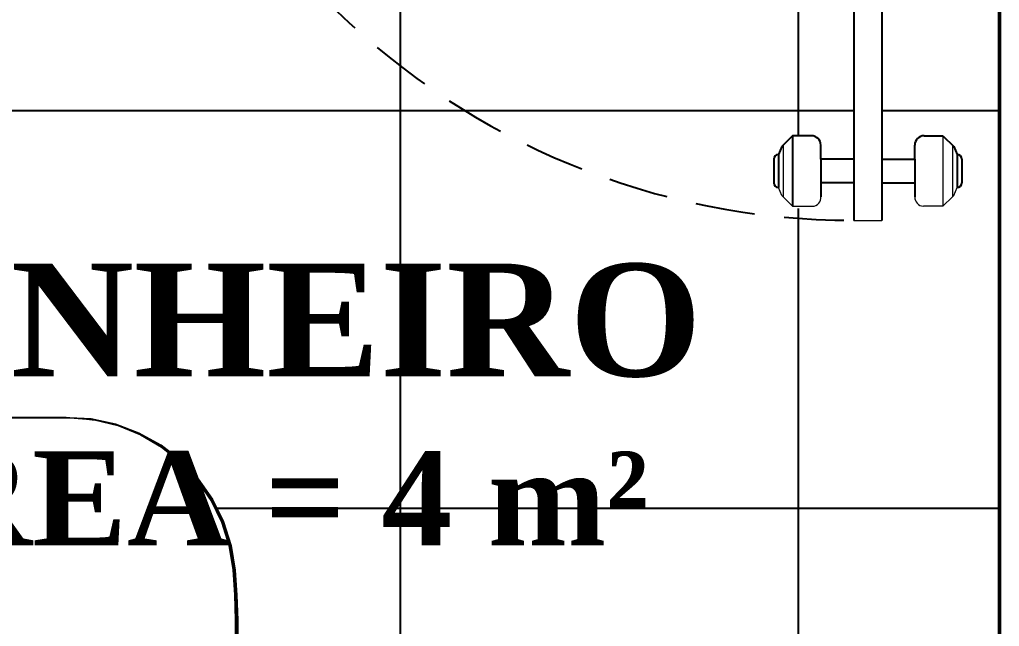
# Model space of a CAD drawing. Header units: millimetres. Extents: x 14929 to 124997, y 1647 to 25134.
# Drawn here: x 15199.5 to 15303.7, y 20476.8 to 20541.4 of the extents above; entities that cross this region are included whole.
import ezdxf

# ---------------------------------------------------------------- set-up
doc = ezdxf.new("R2010")
doc.units = ezdxf.units.MM
doc.linetypes.add('HIDDEN', pattern=[9.525, 6.35, -3.175])
for name, color, linetype, lineweight in [('Moveis', 1, 'Continuous', 9), ('Parede Baixa', 5, 'Continuous', 50), ('Pilares Sub-solo', 7, 'Continuous', 70), ('Portas - Janelas', 2, 'Continuous', 20)]:
    doc.layers.add(name, color=color, linetype=linetype, lineweight=lineweight)
for name, color, linetype in [('Piso', 55, 'Continuous'), ('PORTAS', 3, 'Continuous'), ('Portas-Projeção', 55, 'HIDDEN')]:
    doc.layers.add(name, color=color, linetype=linetype)
doc.styles.add('Valéria', font='romantic.ttf', dxfattribs={"height": 10})

# ---------------------------------------------------------------- blocks, each defined once
blk = doc.blocks.new('u')
at = {"layer": 'Moveis', "invisible_edges": 3}
for points in [[(12556.061, 3322.426), (12633.549, 3335.554), (12556.095, 3322.404)], [(12556.061, 3322.426), (12633.549, 3335.554), (12556.095, 3322.404)], [(12556.061, 3322.426), (12633.549, 3335.554), (12556.095, 3322.404)], [(12556.061, 3322.426), (12633.549, 3335.554), (12556.095, 3322.404)], [(12556.061, 3322.426), (12633.549, 3335.554), (12556.095, 3322.404)], [(12556.095, 3322.404), (12633.549, 3335.554), (12556.232, 3322.311)], [(12556.095, 3322.404), (12633.549, 3335.554), (12556.232, 3322.311)], [(12556.095, 3322.404), (12633.549, 3335.554), (12556.232, 3322.311)], [(12556.095, 3322.404), (12633.549, 3335.554), (12556.232, 3322.311)], [(12556.095, 3322.404), (12633.549, 3335.554), (12556.232, 3322.311)], [(12556.232, 3322.311), (12633.549, 3335.554), (12556.257, 3322.282)], [(12556.232, 3322.311), (12633.549, 3335.554), (12556.257, 3322.282)], [(12556.232, 3322.311), (12633.549, 3335.554), (12556.257, 3322.282)], [(12556.232, 3322.311), (12633.549, 3335.554), (12556.257, 3322.282)], [(12556.232, 3322.311), (12633.549, 3335.554), (12556.257, 3322.282)], [(12556.257, 3322.282), (12633.549, 3335.554), (12556.359, 3322.193)], [(12556.257, 3322.282), (12633.549, 3335.554), (12556.359, 3322.193)], [(12556.257, 3322.282), (12633.549, 3335.554), (12556.359, 3322.193)], [(12556.257, 3322.282), (12633.549, 3335.554), (12556.359, 3322.193)], [(12556.257, 3322.282), (12633.549, 3335.554), (12556.359, 3322.193)], [(12556.359, 3322.193), (12633.549, 3335.554), (12556.382, 3322.167)], [(12556.359, 3322.193), (12633.549, 3335.554), (12556.382, 3322.167)], [(12556.359, 3322.193), (12633.549, 3335.554), (12556.382, 3322.167)], [(12556.359, 3322.193), (12633.549, 3335.554), (12556.382, 3322.167)], [(12556.359, 3322.193), (12633.549, 3335.554), (12556.382, 3322.167)], [(12556.382, 3322.167), (12633.549, 3335.554), (12556.494, 3322.031)], [(12556.382, 3322.167), (12633.549, 3335.554), (12556.494, 3322.031)], [(12556.382, 3322.167), (12633.549, 3335.554), (12556.494, 3322.031)], [(12556.382, 3322.167), (12633.549, 3335.554), (12556.494, 3322.031)], [(12556.382, 3322.167), (12633.549, 3335.554), (12556.494, 3322.031)], [(12556.494, 3322.031), (12633.549, 3335.554), (12556.593, 3321.876)], [(12556.494, 3322.031), (12633.549, 3335.554), (12556.593, 3321.876)], [(12556.494, 3322.031), (12633.549, 3335.554), (12556.593, 3321.876)], [(12556.494, 3322.031), (12633.549, 3335.554), (12556.593, 3321.876)], [(12556.494, 3322.031), (12633.549, 3335.554), (12556.593, 3321.876)], [(12556.593, 3321.876), (12633.549, 3335.554), (12556.603, 3321.851)], [(12556.593, 3321.876), (12633.549, 3335.554), (12556.603, 3321.851)], [(12556.593, 3321.876), (12633.549, 3335.554), (12556.603, 3321.851)], [(12556.593, 3321.876), (12633.549, 3335.554), (12556.603, 3321.851)], [(12556.593, 3321.876), (12633.549, 3335.554), (12556.603, 3321.851)], [(12556.603, 3321.851), (12633.549, 3335.554), (12556.676, 3321.704)], [(12556.603, 3321.851), (12633.549, 3335.554), (12556.676, 3321.704)], [(12556.603, 3321.851), (12633.549, 3335.554), (12556.676, 3321.704)], [(12556.603, 3321.851), (12633.549, 3335.554), (12556.676, 3321.704)], [(12556.603, 3321.851), (12633.549, 3335.554), (12556.676, 3321.704)], [(12556.676, 3321.704), (12633.549, 3335.554), (12556.684, 3321.683)], [(12556.676, 3321.704), (12633.549, 3335.554), (12556.684, 3321.683)], [(12556.676, 3321.704), (12633.549, 3335.554), (12556.684, 3321.683)], [(12556.676, 3321.704), (12633.549, 3335.554), (12556.684, 3321.683)], [(12556.676, 3321.704), (12633.549, 3335.554), (12556.684, 3321.683)], [(12556.684, 3321.683), (12633.549, 3335.554), (12556.748, 3321.503)], [(12556.684, 3321.683), (12633.549, 3335.554), (12556.748, 3321.503)], [(12556.684, 3321.683), (12633.549, 3335.554), (12556.748, 3321.503)], [(12556.684, 3321.683), (12633.549, 3335.554), (12556.748, 3321.503)], [(12556.684, 3321.683), (12633.549, 3335.554), (12556.748, 3321.503)], [(12556.748, 3321.503), (12633.549, 3335.554), (12556.795, 3321.312)], [(12556.748, 3321.503), (12633.549, 3335.554), (12556.795, 3321.312)], [(12556.748, 3321.503), (12633.549, 3335.554), (12556.795, 3321.312)], [(12556.748, 3321.503), (12633.549, 3335.554), (12556.795, 3321.312)], [(12556.748, 3321.503), (12633.549, 3335.554), (12556.795, 3321.312)], [(12556.795, 3321.312), (12633.549, 3335.554), (12556.824, 3321.114)], [(12556.795, 3321.312), (12633.549, 3335.554), (12556.824, 3321.114)], [(12556.795, 3321.312), (12633.549, 3335.554), (12556.824, 3321.114)], [(12556.795, 3321.312), (12633.549, 3335.554), (12556.824, 3321.114)], [(12556.795, 3321.312), (12633.549, 3335.554), (12556.824, 3321.114)], [(12556.824, 3321.114), (12633.549, 3335.554), (12556.833, 3320.923)], [(12556.824, 3321.114), (12633.549, 3335.554), (12556.833, 3320.923)], [(12556.824, 3321.114), (12633.549, 3335.554), (12556.833, 3320.923)], [(12556.824, 3321.114), (12633.549, 3335.554), (12556.833, 3320.923)], [(12556.824, 3321.114), (12633.549, 3335.554), (12556.833, 3320.923)], [(12556.833, 3320.923), (12633.549, 3335.554), (12556.833, 3308.185)], [(12556.833, 3320.923), (12633.549, 3335.554), (12556.833, 3308.185)], [(12556.833, 3320.923), (12633.549, 3335.554), (12556.833, 3308.185)], [(12556.833, 3320.923), (12633.549, 3335.554), (12556.833, 3308.185)], [(12556.833, 3320.923), (12633.549, 3335.554), (12556.833, 3308.185)]]:
    blk.add_3dface(points, dxfattribs=at)

msp = doc.modelspace()

# ---------------------------------------------------------------- hatches: boundary and pattern name
at = {"layer": 'Piso'}
h = msp.add_hatch(dxfattribs=at)
h.set_pattern_fill('ANSI37', color=256, scale=13.33333, angle=-45)
h.paths.add_polyline_path([(15143.725, 20429.733), (15303.725, 20428.97), (15302.831, 20406.905), (15301.29, 20406.059), (15301.29, 20400.14), (15298.659, 20400.14), (15291.911, 20399.632), (15291.911, 20398.505), (15263.685, 20398.505), (15263.685, 20411.076), (15233.003, 20411.076), (15233.003, 20380.333), (15263.685, 20380.333), (15263.685, 20392.905), (15291.911, 20392.905), (15291.911, 20391.778), (15295.921, 20391.778), (15298.659, 20391.269), (15301.29, 20391.269), (15301.29, 20385.35), (15301.044, 20384.68), (15302.831, 20384.505), (15303.725, 20349.407), (15143.725, 20349.407)])
h.paths.add_polyline_path([(15303.725, 20599.407), (15303.725, 20438.97), (15143.725, 20439.733), (15143.724, 20469.532), (15144.508, 20469.532), (15144.586, 20468.943), (15145.148, 20468.892), (15147.58, 20468.892), (15147.746, 20468.914), (15147.9, 20468.978), (15148.033, 20469.079), (15148.134, 20469.212), (15148.201, 20469.372), (15148.249, 20470.772), (15150.749, 20470.772), (15150.776, 20470.796), (15150.776, 20473.052), (15153.34, 20473.052), (15153.34, 20452.265), (15205.009, 20452.209), (15209.221, 20452.265), (15215.981, 20455.215), (15218.494, 20458.297), (15221.419, 20462.606), (15223.525, 20469.279), (15223.253, 20484.273), (15220.009, 20490.324), (15218.617, 20493.496), (15212.399, 20497.92), (15207.431, 20498.758), (15194.55, 20499.405), (15153.34, 20499.015), (15153.34, 20478.172), (15150.776, 20478.172), (15150.776, 20480.46), (15150.771, 20480.487), (15150.749, 20480.497), (15148.249, 20480.497), (15148.22, 20480.755), (15148.22, 20481.692), (15148.198, 20481.858), (15148.041, 20482.194), (15147.628, 20482.377), (15145.142, 20482.376), (15144.828, 20482.246), (15144.543, 20482.033), (15144.508, 20481.692), (15143.725, 20481.692), (15143.72, 20520.187), (15149.579, 20520.187), (15149.606, 20504.873), (15149.537, 20504.385), (15149.272, 20503.916), (15149.057, 20503.776), (15148.874, 20503.758), (15148.752, 20503.74), (15148.639, 20503.637), (15148.59, 20503.483), (15148.59, 20503.293), (15148.593, 20503.108), (15148.647, 20502.966), (15148.828, 20502.717), (15149.277, 20502.717), (15149.793, 20502.962), (15150.269, 20503.457), (15150.485, 20503.867), (15150.645, 20504.396), (15150.686, 20521.668), (15150.262, 20522.71), (15149.579, 20523.107), (15149.579, 20525.307), (15144.532, 20528.301), (15197.318, 20528.614), (15197.185, 20599.48), (15199.222, 20599.407), (15199.222, 20597.048), (15209.222, 20597.048), (15209.222, 20601.992), (15291.224, 20601.992), (15291.224, 20598.992), (15288.224, 20598.992), (15288.224, 20526.492), (15284.724, 20526.492), (15284.724, 20527.992), (15284.606, 20528.877), (15284.314, 20529.014), (15281.724, 20528.992), (15280.577, 20527.846), (15280.224, 20526.992), (15279.696, 20526.988), (15279.634, 20523.861), (15279.766, 20523.536), (15281.472, 20521.257), (15284.131, 20521.257), (15284.996, 20521.961), (15284.724, 20523.992), (15288.224, 20523.992), (15288.224, 20519.992), (15291.224, 20519.992), (15291.224, 20523.992), (15294.724, 20523.992), (15294.724, 20522.492), (15294.724, 20522.461), (15294.674, 20522.272), (15294.901, 20521.646), (15295.383, 20521.46), (15297.724, 20521.492), (15298.87, 20522.638), (15299.224, 20523.492), (15299.566, 20523.492), (15299.783, 20523.75), (15299.786, 20526.759), (15299.549, 20526.992), (15299.224, 20526.992), (15298.87, 20527.846), (15297.724, 20528.992), (15294.915, 20529.018), (15294.497, 20528.346), (15294.724, 20526.492), (15291.224, 20526.492), (15291.224, 20596.992), (15301.224, 20596.992)])

# ---------------------------------------------------------------- linework, layer by layer
at = {"layer": 'Moveis'}
for p, q in [((15204.472, 20499.015, 9825), (15153.34, 20499.015, 9825)), ((15204.841, 20498.989, 9825), (15164.336, 20498.989, 9825)), ((15204.472, 20499.015, 9825), (15204.841, 20498.989, 9825)), ((15206.634, 20498.829, 9825), (15204.841, 20498.989, 9825)), ((15204.841, 20498.989, 9825), (15207.129, 20498.856, 9825)), ((15207.121, 20498.8, 9825), (15206.634, 20498.829, 9825)), ((15207.234, 20498.776, 9825), (15206.634, 20498.829, 9825)), ((15207.121, 20498.8, 9825), (15207.234, 20498.776, 9825)), ((15207.129, 20498.856, 9825), (15209.732, 20498.301, 9825)), ((15207.431, 20498.758, 9825), (15207.234, 20498.776, 9825)), ((15207.431, 20498.758, 9825), (15208.33, 20498.542, 9825)), ((15208.33, 20498.542, 9825), (15209.716, 20498.247, 9825)), ((15208.33, 20498.542, 9825), (15209.958, 20498.151, 9825)), ((15209.716, 20498.247, 9825), (15209.958, 20498.151, 9825)), ((15209.732, 20498.301, 9825), (15212.223, 20497.363, 9825)), ((15212.37, 20497.181, 9825), (15209.958, 20498.151, 9825)), ((15209.958, 20498.151, 9825), (15212.199, 20497.313, 9825)), ((15214.514, 20496.017, 9825), (15212.199, 20497.313, 9825)), ((15212.223, 20497.363, 9825), (15214.546, 20496.064, 9825)), ((15214.613, 20495.867, 9825), (15212.37, 20497.181, 9825)), ((15214.514, 20496.017, 9825), (15216.61, 20494.391, 9825)), ((15214.546, 20496.064, 9825), (15216.648, 20494.432, 9825)), ((15214.613, 20495.867, 9825), (15216.64, 20494.239, 9825)), ((15218.439, 20492.469, 9825), (15216.61, 20494.391, 9825)), ((15218.407, 20492.332, 9825), (15216.64, 20494.239, 9825)), ((15216.648, 20494.432, 9825), (15218.483, 20492.504, 9825)), ((15218.407, 20492.332, 9825), (15219.875, 20490.186, 9825)), ((15218.439, 20492.469, 9825), (15219.961, 20490.295, 9825)), ((15218.483, 20492.504, 9825), (15220.009, 20490.324, 9825)), ((15221.013, 20487.849, 9825), (15219.875, 20490.186, 9825)), ((15219.961, 20490.295, 9825), (15221.14, 20487.919, 9825)), ((15220.009, 20490.324, 9825), (15221.192, 20487.94, 9825)), ((15221.796, 20485.37, 9825), (15221.013, 20487.849, 9825)), ((15221.951, 20485.392, 9825), (15221.14, 20487.919, 9825)), ((15221.192, 20487.94, 9825), (15222.006, 20485.405, 9825)), ((15221.796, 20485.37, 9825), (15222.208, 20482.803, 9825)), ((15221.951, 20485.392, 9825), (15222.375, 20482.773, 9825)), ((15222.006, 20485.405, 9825), (15222.431, 20482.778, 9825)), ((15222.39, 20480.143, 9825), (15222.208, 20482.803, 9825)), ((15222.557, 20480.113, 9825), (15222.375, 20482.773, 9825)), ((15222.431, 20482.778, 9825), (15222.614, 20480.116, 9825)), ((15222.39, 20480.143, 9825), (15222.481, 20477.477, 9825)), ((15222.649, 20477.448, 9825), (15222.557, 20480.113, 9825)), ((15222.614, 20480.116, 9825), (15222.705, 20477.449, 9825)), ((15222.481, 20477.477, 9825), (15222.481, 20473.806, 9825)), ((15222.649, 20473.776, 9825), (15222.649, 20477.448, 9825)), ((15222.705, 20477.449, 9825), (15222.716, 20476.114, 9825))]:
    msp.add_line(p, q, dxfattribs=at)
for points, invisible_edges in [([(15153.34, 20499.015, 9825), (15248.828, 20540.39, 9825), (15204.472, 20499.015, 9825)], 3), ([(15153.34, 20499.015, 9825), (15248.828, 20540.39, 9825), (15204.472, 20499.015, 9825)], 3), ([(15153.34, 20499.015, 9825), (15248.828, 20540.39, 9825), (15204.472, 20499.015, 9825)], 3), ([(15153.34, 20499.015, 9825), (15248.828, 20540.39, 9825), (15204.472, 20499.015, 9825)], 3), ([(15153.34, 20499.015, 9825), (15248.828, 20540.39, 9825), (15204.472, 20499.015, 9825)], 3), ([(15204.472, 20499.015, 9825), (15248.828, 20540.39, 9825), (15204.841, 20498.989, 9825)], 3), ([(15204.472, 20499.015, 9825), (15248.828, 20540.39, 9825), (15204.841, 20498.989, 9825)], 3), ([(15204.472, 20499.015, 9825), (15248.828, 20540.39, 9825), (15204.841, 20498.989, 9825)], 3), ([(15204.472, 20499.015, 9825), (15248.828, 20540.39, 9825), (15204.841, 20498.989, 9825)], 3), ([(15204.472, 20499.015, 9825), (15248.828, 20540.39, 9825), (15204.841, 20498.989, 9825)], 3), ([(15204.841, 20498.989, 9825), (15248.828, 20540.39, 9825), (15207.129, 20498.856, 9825)], 3), ([(15204.841, 20498.989, 9825), (15248.828, 20540.39, 9825), (15207.129, 20498.856, 9825)], 3), ([(15204.841, 20498.989, 9825), (15248.828, 20540.39, 9825), (15207.129, 20498.856, 9825)], 3), ([(15204.841, 20498.989, 9825), (15248.828, 20540.39, 9825), (15207.129, 20498.856, 9825)], 3), ([(15204.841, 20498.989, 9825), (15248.828, 20540.39, 9825), (15207.129, 20498.856, 9825)], 3), ([(15207.129, 20498.856, 9825), (15248.828, 20540.39, 9825), (15209.732, 20498.301, 9825)], 3), ([(15207.129, 20498.856, 9825), (15248.828, 20540.39, 9825), (15209.732, 20498.301, 9825)], 3), ([(15207.129, 20498.856, 9825), (15248.828, 20540.39, 9825), (15209.732, 20498.301, 9825)], 3), ([(15207.129, 20498.856, 9825), (15248.828, 20540.39, 9825), (15209.732, 20498.301, 9825)], 3), ([(15207.129, 20498.856, 9825), (15248.828, 20540.39, 9825), (15209.732, 20498.301, 9825)], 3), ([(15209.732, 20498.301, 9825), (15248.828, 20540.39, 9825), (15212.223, 20497.363, 9825)], 3), ([(15209.732, 20498.301, 9825), (15248.828, 20540.39, 9825), (15212.223, 20497.363, 9825)], 3), ([(15209.732, 20498.301, 9825), (15248.828, 20540.39, 9825), (15212.223, 20497.363, 9825)], 3), ([(15209.732, 20498.301, 9825), (15248.828, 20540.39, 9825), (15212.223, 20497.363, 9825)], 3), ([(15209.732, 20498.301, 9825), (15248.828, 20540.39, 9825), (15212.223, 20497.363, 9825)], 3), ([(15212.223, 20497.363, 9825), (15248.828, 20540.39, 9825), (15214.546, 20496.064, 9825)], 3), ([(15212.223, 20497.363, 9825), (15248.828, 20540.39, 9825), (15214.546, 20496.064, 9825)], 3), ([(15212.223, 20497.363, 9825), (15248.828, 20540.39, 9825), (15214.546, 20496.064, 9825)], 3), ([(15212.223, 20497.363, 9825), (15248.828, 20540.39, 9825), (15214.546, 20496.064, 9825)], 3), ([(15212.223, 20497.363, 9825), (15248.828, 20540.39, 9825), (15214.546, 20496.064, 9825)], 3), ([(15214.546, 20496.064, 9825), (15248.828, 20540.39, 9825), (15216.648, 20494.432, 9825)], 3), ([(15214.546, 20496.064, 9825), (15248.828, 20540.39, 9825), (15216.648, 20494.432, 9825)], 3), ([(15214.546, 20496.064, 9825), (15248.828, 20540.39, 9825), (15216.648, 20494.432, 9825)], 3), ([(15214.546, 20496.064, 9825), (15248.828, 20540.39, 9825), (15216.648, 20494.432, 9825)], 3), ([(15214.546, 20496.064, 9825), (15248.828, 20540.39, 9825), (15216.648, 20494.432, 9825)], 3), ([(15216.648, 20494.432, 9825), (15248.828, 20540.39, 9825), (15218.483, 20492.504, 9825)], 3), ([(15216.648, 20494.432, 9825), (15248.828, 20540.39, 9825), (15218.483, 20492.504, 9825)], 3), ([(15216.648, 20494.432, 9825), (15248.828, 20540.39, 9825), (15218.483, 20492.504, 9825)], 3), ([(15216.648, 20494.432, 9825), (15248.828, 20540.39, 9825), (15218.483, 20492.504, 9825)], 3), ([(15216.648, 20494.432, 9825), (15248.828, 20540.39, 9825), (15218.483, 20492.504, 9825)], 3), ([(15218.483, 20492.504, 9825), (15248.828, 20540.39, 9825), (15220.009, 20490.324, 9825)], 3), ([(15218.483, 20492.504, 9825), (15248.828, 20540.39, 9825), (15220.009, 20490.324, 9825)], 3), ([(15218.483, 20492.504, 9825), (15248.828, 20540.39, 9825), (15220.009, 20490.324, 9825)], 3), ([(15218.483, 20492.504, 9825), (15248.828, 20540.39, 9825), (15220.009, 20490.324, 9825)], 3), ([(15218.483, 20492.504, 9825), (15248.828, 20540.39, 9825), (15220.009, 20490.324, 9825)], 3), ([(15220.009, 20490.324, 9825), (15248.828, 20540.39, 9825), (15221.192, 20487.94, 9825)], 3), ([(15220.009, 20490.324, 9825), (15248.828, 20540.39, 9825), (15221.192, 20487.94, 9825)], 3), ([(15220.009, 20490.324, 9825), (15248.828, 20540.39, 9825), (15221.192, 20487.94, 9825)], 3), ([(15220.009, 20490.324, 9825), (15248.828, 20540.39, 9825), (15221.192, 20487.94, 9825)], 3), ([(15220.009, 20490.324, 9825), (15248.828, 20540.39, 9825), (15221.192, 20487.94, 9825)], 3), ([(15221.192, 20487.94, 9825), (15248.828, 20540.39, 9825), (15222.006, 20485.405, 9825)], 3), ([(15221.192, 20487.94, 9825), (15248.828, 20540.39, 9825), (15222.006, 20485.405, 9825)], 3), ([(15221.192, 20487.94, 9825), (15248.828, 20540.39, 9825), (15222.006, 20485.405, 9825)], 3), ([(15221.192, 20487.94, 9825), (15248.828, 20540.39, 9825), (15222.006, 20485.405, 9825)], 3), ([(15221.192, 20487.94, 9825), (15248.828, 20540.39, 9825), (15222.006, 20485.405, 9825)], 3), ([(15222.006, 20485.405, 9825), (15248.828, 20540.39, 9825), (15222.431, 20482.778, 9825)], 3), ([(15222.006, 20485.405, 9825), (15248.828, 20540.39, 9825), (15222.431, 20482.778, 9825)], 3), ([(15222.006, 20485.405, 9825), (15248.828, 20540.39, 9825), (15222.431, 20482.778, 9825)], 3), ([(15222.006, 20485.405, 9825), (15248.828, 20540.39, 9825), (15222.431, 20482.778, 9825)], 3), ([(15222.006, 20485.405, 9825), (15248.828, 20540.39, 9825), (15222.431, 20482.778, 9825)], 3), ([(15222.431, 20482.778, 9825), (15248.828, 20540.39, 9825), (15222.614, 20480.116, 9825)], 3), ([(15222.431, 20482.778, 9825), (15248.828, 20540.39, 9825), (15222.614, 20480.116, 9825)], 3), ([(15222.431, 20482.778, 9825), (15248.828, 20540.39, 9825), (15222.614, 20480.116, 9825)], 3), ([(15222.431, 20482.778, 9825), (15248.828, 20540.39, 9825), (15222.614, 20480.116, 9825)], 3), ([(15222.431, 20482.778, 9825), (15248.828, 20540.39, 9825), (15222.614, 20480.116, 9825)], 3), ([(15222.614, 20480.116, 9825), (15248.828, 20540.39, 9825), (15222.705, 20477.449, 9825)], 3), ([(15222.614, 20480.116, 9825), (15248.828, 20540.39, 9825), (15222.705, 20477.449, 9825)], 3), ([(15222.614, 20480.116, 9825), (15248.828, 20540.39, 9825), (15222.705, 20477.449, 9825)], 3), ([(15222.614, 20480.116, 9825), (15248.828, 20540.39, 9825), (15222.705, 20477.449, 9825)], 3), ([(15222.614, 20480.116, 9825), (15248.828, 20540.39, 9825), (15222.705, 20477.449, 9825)], 3), ([(15222.705, 20477.449, 9825), (15248.828, 20540.39, 9825), (15222.716, 20476.114, 9825)], 3), ([(15222.705, 20477.449, 9825), (15248.828, 20540.39, 9825), (15222.716, 20476.114, 9825)], 3), ([(15222.705, 20477.449, 9825), (15248.828, 20540.39, 9825), (15222.716, 20476.114, 9825)], 3), ([(15222.705, 20477.449, 9825), (15248.828, 20540.39, 9825), (15222.716, 20476.114, 9825)], 3), ([(15222.705, 20477.449, 9825), (15248.828, 20540.39, 9825), (15222.716, 20476.114, 9825)], 3), ([(15164.336, 20498.989, 9825), (15153.34, 20499.015, 9825), (15204.472, 20499.015, 9825)], 13), ([(15163.878, 20452.295, 9825), (15164.038, 20498.766, 9825), (15204.841, 20452.295, 9825)], 3), ([(15204.841, 20452.295, 9825), (15164.038, 20498.766, 9825), (15164.296, 20498.959, 9825)], 13), ([(15204.841, 20452.295, 9825), (15164.296, 20498.959, 9825), (15164.336, 20498.989, 9825)], 13), ([(15164.336, 20498.989, 9825), (15204.472, 20499.015, 9825), (15204.841, 20498.989, 9825)], 1), ([(15204.841, 20452.295, 9825), (15164.336, 20498.989, 9825), (15204.841, 20498.989, 9825)], 13), ([(15207.129, 20498.856, 9825), (15206.634, 20498.829, 9825), (15204.841, 20498.989, 9825)], 1), ([(15204.841, 20452.295, 9825), (15204.841, 20498.989, 9825), (15207.431, 20452.525, 9825)], 3), ([(15207.431, 20452.525, 9825), (15204.841, 20498.989, 9825), (15206.634, 20498.829, 9825)], 13), ([(15206.634, 20498.829, 9825), (15207.129, 20498.856, 9825), (15207.121, 20498.8, 9825)], 3), ([(15207.431, 20452.525, 9825), (15206.634, 20498.829, 9825), (15207.234, 20498.776, 9825)], 13), ([(15207.121, 20498.8, 9825), (15207.129, 20498.856, 9825), (15207.234, 20498.776, 9825)], 3), ([(15207.234, 20498.776, 9825), (15207.129, 20498.856, 9825), (15207.431, 20498.758, 9825)], 3), ([(15207.431, 20498.758, 9825), (15207.129, 20498.856, 9825), (15209.732, 20498.301, 9825)], 13), ([(15207.431, 20452.525, 9825), (15207.234, 20498.776, 9825), (15207.431, 20498.758, 9825)], 13), ([(15207.431, 20498.758, 9825), (15209.732, 20498.301, 9825), (15208.33, 20498.542, 9825)], 3), ([(15207.431, 20452.525, 9825), (15207.431, 20498.758, 9825), (15209.958, 20453.132, 9825)], 3), ([(15209.958, 20453.132, 9825), (15207.431, 20498.758, 9825), (15208.33, 20498.542, 9825)], 13), ([(15208.33, 20498.542, 9825), (15209.732, 20498.301, 9825), (15209.716, 20498.247, 9825)], 3), ([(15209.958, 20453.132, 9825), (15208.33, 20498.542, 9825), (15209.958, 20498.151, 9825)], 13), ([(15209.716, 20498.247, 9825), (15209.732, 20498.301, 9825), (15209.958, 20498.151, 9825)], 3), ([(15209.958, 20498.151, 9825), (15209.732, 20498.301, 9825), (15212.223, 20497.363, 9825)], 13), ([(15209.958, 20498.151, 9825), (15212.223, 20497.363, 9825), (15212.199, 20497.313, 9825)], 3), ([(15209.958, 20453.132, 9825), (15209.958, 20498.151, 9825), (15212.37, 20454.103, 9825)], 3), ([(15212.37, 20454.103, 9825), (15209.958, 20498.151, 9825), (15212.37, 20497.181, 9825)], 13), ([(15212.199, 20497.313, 9825), (15212.37, 20497.181, 9825), (15209.958, 20498.151, 9825)], 1), ([(15212.199, 20497.313, 9825), (15212.223, 20497.363, 9825), (15214.514, 20496.017, 9825)], 3), ([(15212.37, 20497.181, 9825), (15212.199, 20497.313, 9825), (15214.514, 20496.017, 9825)], 13), ([(15214.514, 20496.017, 9825), (15212.223, 20497.363, 9825), (15214.546, 20496.064, 9825)], 13), ([(15212.37, 20454.103, 9825), (15212.37, 20497.181, 9825), (15214.613, 20455.416, 9825)], 3), ([(15214.613, 20455.416, 9825), (15212.37, 20497.181, 9825), (15214.613, 20495.867, 9825)], 13), ([(15212.37, 20497.181, 9825), (15214.514, 20496.017, 9825), (15214.613, 20495.867, 9825)], 3), ([(15214.514, 20496.017, 9825), (15214.546, 20496.064, 9825), (15216.61, 20494.391, 9825)], 3), ([(15214.613, 20495.867, 9825), (15214.514, 20496.017, 9825), (15216.61, 20494.391, 9825)], 13), ([(15216.61, 20494.391, 9825), (15214.546, 20496.064, 9825), (15216.648, 20494.432, 9825)], 13), ([(15214.613, 20455.416, 9825), (15214.613, 20495.867, 9825), (15216.64, 20457.044, 9825)], 3), ([(15216.64, 20457.044, 9825), (15214.613, 20495.867, 9825), (15216.64, 20494.239, 9825)], 13), ([(15214.613, 20495.867, 9825), (15216.61, 20494.391, 9825), (15216.64, 20494.239, 9825)], 3), ([(15216.61, 20494.391, 9825), (15216.648, 20494.432, 9825), (15218.439, 20492.469, 9825)], 3), ([(15216.64, 20494.239, 9825), (15216.61, 20494.391, 9825), (15218.439, 20492.469, 9825)], 13), ([(15216.64, 20457.044, 9825), (15216.64, 20494.239, 9825), (15218.407, 20458.952, 9825)], 3), ([(15218.407, 20458.952, 9825), (15216.64, 20494.239, 9825), (15218.407, 20492.332, 9825)], 13), ([(15216.64, 20494.239, 9825), (15218.439, 20492.469, 9825), (15218.407, 20492.332, 9825)], 3), ([(15218.439, 20492.469, 9825), (15216.648, 20494.432, 9825), (15218.483, 20492.504, 9825)], 13), ([(15218.407, 20492.332, 9825), (15218.439, 20492.469, 9825), (15219.875, 20490.186, 9825)], 3), ([(15218.407, 20458.952, 9825), (15218.407, 20492.332, 9825), (15219.875, 20461.097, 9825)], 3), ([(15219.875, 20461.097, 9825), (15218.407, 20492.332, 9825), (15219.875, 20490.186, 9825)], 13), ([(15218.439, 20492.469, 9825), (15218.483, 20492.504, 9825), (15219.961, 20490.295, 9825)], 3), ([(15219.875, 20490.186, 9825), (15218.439, 20492.469, 9825), (15219.961, 20490.295, 9825)], 13), ([(15219.961, 20490.295, 9825), (15218.483, 20492.504, 9825), (15220.009, 20490.324, 9825)], 13), ([(15219.875, 20490.186, 9825), (15219.961, 20490.295, 9825), (15221.013, 20487.849, 9825)], 3), ([(15219.875, 20461.097, 9825), (15219.875, 20490.186, 9825), (15221.013, 20463.435, 9825)], 3), ([(15221.013, 20463.435, 9825), (15219.875, 20490.186, 9825), (15221.013, 20487.849, 9825)], 13), ([(15219.961, 20490.295, 9825), (15220.009, 20490.324, 9825), (15221.14, 20487.919, 9825)], 3), ([(15221.013, 20487.849, 9825), (15219.961, 20490.295, 9825), (15221.14, 20487.919, 9825)], 13), ([(15221.14, 20487.919, 9825), (15220.009, 20490.324, 9825), (15221.192, 20487.94, 9825)], 13), ([(15221.013, 20487.849, 9825), (15221.14, 20487.919, 9825), (15221.796, 20485.37, 9825)], 3), ([(15221.013, 20463.435, 9825), (15221.013, 20487.849, 9825), (15221.796, 20465.914, 9825)], 3), ([(15221.796, 20465.914, 9825), (15221.013, 20487.849, 9825), (15221.796, 20485.37, 9825)], 13), ([(15221.14, 20487.919, 9825), (15221.192, 20487.94, 9825), (15221.951, 20485.392, 9825)], 3), ([(15221.796, 20485.37, 9825), (15221.14, 20487.919, 9825), (15221.951, 20485.392, 9825)], 13), ([(15221.951, 20485.392, 9825), (15221.192, 20487.94, 9825), (15222.006, 20485.405, 9825)], 13), ([(15221.796, 20485.37, 9825), (15221.951, 20485.392, 9825), (15222.208, 20482.803, 9825)], 3), ([(15221.796, 20465.914, 9825), (15221.796, 20485.37, 9825), (15222.208, 20468.48, 9825)], 3), ([(15222.208, 20468.48, 9825), (15221.796, 20485.37, 9825), (15222.208, 20482.803, 9825)], 13), ([(15221.951, 20485.392, 9825), (15222.006, 20485.405, 9825), (15222.375, 20482.773, 9825)], 3), ([(15222.208, 20482.803, 9825), (15221.951, 20485.392, 9825), (15222.375, 20482.773, 9825)], 13), ([(15222.375, 20482.773, 9825), (15222.006, 20485.405, 9825), (15222.431, 20482.778, 9825)], 13), ([(15222.208, 20468.48, 9825), (15222.208, 20482.803, 9825), (15222.39, 20471.141, 9825)], 3), ([(15222.39, 20471.141, 9825), (15222.208, 20482.803, 9825), (15222.39, 20480.143, 9825)], 13), ([(15222.208, 20482.803, 9825), (15222.375, 20482.773, 9825), (15222.39, 20480.143, 9825)], 3), ([(15222.375, 20482.773, 9825), (15222.431, 20482.778, 9825), (15222.557, 20480.113, 9825)], 3), ([(15222.39, 20480.143, 9825), (15222.375, 20482.773, 9825), (15222.557, 20480.113, 9825)], 13), ([(15222.557, 20480.113, 9825), (15222.431, 20482.778, 9825), (15222.614, 20480.116, 9825)], 13), ([(15222.39, 20471.141, 9825), (15222.39, 20480.143, 9825), (15222.481, 20477.477, 9825)], 13), ([(15222.39, 20480.143, 9825), (15222.557, 20480.113, 9825), (15222.481, 20477.477, 9825)], 3), ([(15222.481, 20477.477, 9825), (15222.557, 20480.113, 9825), (15222.481, 20473.806, 9825)], 3), ([(15222.557, 20480.113, 9825), (15222.614, 20480.116, 9825), (15222.649, 20477.448, 9825)], 3), ([(15222.557, 20471.111, 9825), (15222.557, 20480.113, 9825), (15222.649, 20473.776, 9825)], 3), ([(15222.649, 20473.776, 9825), (15222.557, 20480.113, 9825), (15222.649, 20477.448, 9825)], 1), ([(15222.649, 20477.448, 9825), (15222.614, 20480.116, 9825), (15222.705, 20477.449, 9825)], 13), ([(15222.39, 20471.141, 9825), (15222.481, 20477.477, 9825), (15222.481, 20473.806, 9825)], 1), ([(15222.705, 20473.775, 9825), (15222.649, 20473.776, 9825), (15222.649, 20477.448, 9825)], 13), ([(15222.705, 20473.775, 9825), (15222.705, 20477.449, 9825), (15222.716, 20476.114, 9825)], 1)]:
    msp.add_3dface(points, dxfattribs=dict(at, invisible_edges=invisible_edges))
msp.add_3dface([(15209.958, 20498.151, 9825), (15208.33, 20498.542, 9825), (15209.716, 20498.247, 9825)], dxfattribs=at)
at = {"layer": 'Parede Baixa'}
msp.add_line((15303.725, 20599.407), (15303.725, 20349.407), dxfattribs=at)
at = {"layer": 'PORTAS', "color": 2, "linetype": 'Continuous'}
for p, q in [((15288.224, 20598.992), (15288.224, 20519.992)), ((15291.224, 20598.992), (15291.224, 20519.992)), ((15281.724, 20528.992), (15280.577, 20527.846)), ((15281.724, 20528.992), (15281.724, 20521.492)), ((15283.724, 20528.992), (15281.724, 20528.992)), ((15295.724, 20528.992), (15297.724, 20528.992)), ((15297.724, 20528.992), (15298.87, 20527.846)), ((15297.792, 20528.924), (15297.724, 20528.856)), ((15280.577, 20527.846), (15280.224, 20526.992)), ((15284.724, 20526.492), (15284.724, 20527.992)), ((15294.724, 20526.492), (15294.724, 20527.992)), ((15298.87, 20527.846), (15299.224, 20526.992)), ((15279.724, 20526.492), (15279.724, 20523.992)), ((15280.224, 20526.992), (15280.224, 20523.492)), ((15288.224, 20526.492), (15284.724, 20526.492)), ((15284.724, 20526.492), (15284.724, 20523.992)), ((15291.224, 20526.492), (15294.724, 20526.492)), ((15294.724, 20526.492), (15294.724, 20523.992)), ((15299.224, 20526.992), (15299.224, 20523.492)), ((15299.724, 20526.492), (15299.724, 20523.992)), ((15288.224, 20523.992), (15284.724, 20523.992)), ((15284.724, 20523.992), (15284.724, 20522.492)), ((15291.224, 20523.992), (15294.724, 20523.992)), ((15294.724, 20523.992), (15294.724, 20522.492))]:
    msp.add_line(p, q, dxfattribs=at)
for centre, radius, start, end in [((15283.724, 20527.992), 1, 0, 90), ((15295.724, 20527.992), 1, 90, 180), ((15280.224, 20526.492), 0.5, 90, 180), ((15299.224, 20526.492), 0.5, 0, 90), ((15280.224, 20523.992), 0.5, 180, 270), ((15299.224, 20523.992), 0.5, 270, 0)]:
    msp.add_arc(centre, radius, start, end, dxfattribs=at)
at = {"layer": 'Portas - Janelas', "color": 2, "linetype": 'Continuous'}
for p, q in [((15297.724, 20528.992), (15297.724, 20521.492)), ((15280.724, 20527.992), (15280.724, 20522.492)), ((15298.724, 20527.992), (15298.724, 20522.492)), ((15280.577, 20522.638), (15280.224, 20523.492)), ((15298.87, 20522.638), (15299.224, 20523.492))]:
    msp.add_line(p, q, dxfattribs=at)
at = {"layer": 'Portas - Janelas'}
for p, q in [((15280.577, 20522.638), (15280.724, 20522.492)), ((15280.724, 20522.492), (15281.724, 20521.492)), ((15298.724, 20522.492), (15297.724, 20521.492)), ((15298.87, 20522.638), (15298.724, 20522.492)), ((15281.724, 20521.492), (15283.853, 20521.492)), ((15297.724, 20521.492), (15295.644, 20521.492)), ((15288.224, 20519.992), (15291.224, 20519.992))]:
    msp.add_line(p, q, dxfattribs=at)
for centre, radius, start, end in [((15283.811, 20522.408), 0.917, 272.671, 5.25583), ((15295.71, 20522.476), 0.987, 179.08815, 266.13605)]:
    msp.add_arc(centre, radius, start, end, dxfattribs=at)
at = {"layer": 'Portas-Projeção'}
msp.add_arc((15288.224, 20598.992), 79, 181.75222, 270, dxfattribs=at)

# ---------------------------------------------------------------- block references
at = {"layer": 'Parede Baixa', "xscale": 1.28, "yscale": 1.28, "zscale": 1.28, "rotation": 359.9999999999378}
msp.add_blockref('u', (-922.117, 16270.373, 9825), dxfattribs=at)

# ---------------------------------------------------------------- texts
at = {"layer": 'Pilares Sub-solo', "insert": (15222.729, 20515.401), "char_height": 12, "attachment_point": 2, "style": 'Valéria'}
msp.add_mtext('{\\fRomantic|b1|i0|c2|p2;BANHEIRO\\P\\H0.83333x;ÁREA = 4 m²}', dxfattribs=at)

doc.saveas('drawing.dxf')
